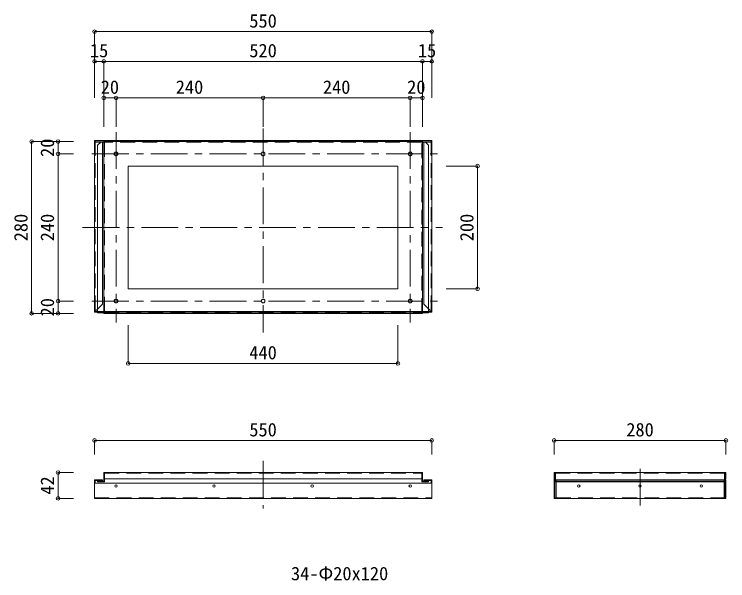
# Model space of a CAD drawing. Units: millimetres at full size. Extents: x -7455 to 7419, y -2549 to 3457.
# Drawn here: x -5308 to -4144, y 1882 to 2805 of the extents above; entities that cross this region are included whole.
import ezdxf
from ezdxf.enums import TextEntityAlignment as Align

# ---------------------------------------------------------------- set-up
doc = ezdxf.new("R2010")
doc.units = ezdxf.units.MM
doc.header["$LTSCALE"] = 12
doc.header["$PDMODE"] = 32
doc.header["$PDSIZE"] = 6
doc.linetypes.add('CHAIN1', pattern=[8, 5, -1, 1, -1])
doc.linetypes.add('DASHED2', pattern=[3, 2, -1])
for name, color, linetype, lineweight in [('0-0', 4, 'CHAIN1', 5), ('0-1_側面板', 7, 'Continuous', 5), ('0-8', 4, 'Continuous', 5)]:
    doc.layers.add(name, color=color, linetype=linetype, lineweight=lineweight)
doc.styles.add('ＭＳ 明朝', font='')
doc.styles.get('ＭＳ 明朝').set_extended_font_data('MS Mincho')

msp = doc.modelspace()

# ---------------------------------------------------------------- linework, layer by layer
at = {"layer": '0-0'}
for p, q in [((-4902.32, 2619.12), (-4902.32, 2286.75)), ((-5142.32, 2613.37), (-5142.32, 2302.85)), ((-4662.32, 2613.37), (-4662.32, 2302.85)), ((-5181.58, 2577.84), (-4609.84, 2577.84)), ((-5196.78, 2457.84), (-4609.84, 2457.84)), ((-5181.58, 2337.84), (-4609.84, 2337.84)), ((-4902.32, 2077.12), (-4902.32, 1999.7)), ((-4287.32, 2064.45), (-4287.32, 2003.86))]:
    msp.add_line(p, q, dxfattribs=at)
at = {"layer": '0-1_側面板'}
for p, q in [((-5177.32, 2599.84), (-5177.32, 2319.84)), ((-5177.32, 2599.84), (-4627.32, 2599.84)), ((-5177.32, 2598.84), (-4627.32, 2598.84)), ((-5177.32, 2596.84), (-5164.32, 2596.84)), ((-5176.32, 2596.84), (-5176.32, 2598.84)), ((-5167.32, 2596.84), (-5162.32, 2596.84)), ((-5164.32, 2596.84), (-5164.32, 2332.84)), ((-5162.32, 2597.84), (-5162.32, 2317.84)), ((-4642.32, 2596.84), (-4637.32, 2596.84)), ((-4627.32, 2596.84), (-4640.32, 2596.84)), ((-4640.32, 2596.84), (-4640.32, 2332.84)), ((-4637.32, 2596.84), (-4632.32, 2591.84)), ((-4628.32, 2598.84), (-4628.32, 2596.84)), ((-4627.32, 2599.84), (-4627.32, 2319.84)), ((-4632.32, 2591.84), (-4632.32, 2318.84)), ((-5174.32, 2322.84), (-5164.32, 2332.84)), ((-4630.32, 2322.84), (-4640.32, 2332.84)), ((-5177.32, 2322.84), (-5174.32, 2322.84)), ((-5177.32, 2320.84), (-4627.32, 2320.84)), ((-5177.32, 2319.84), (-4627.32, 2319.84)), ((-5176.32, 2322.84), (-5176.32, 2320.84)), ((-5162.32, 2318.84), (-5172.32, 2318.84)), ((-4642.32, 2317.84), (-5162.32, 2317.84)), ((-4632.32, 2318.84), (-4642.32, 2318.84)), ((-4627.32, 2322.84), (-4630.32, 2322.84)), ((-4628.32, 2320.84), (-4628.32, 2322.84)), ((-5162.32, 2058.21), (-4642.32, 2058.21)), ((-4643.32, 2057.21), (-4643.32, 2043.21)), ((-4642.32, 2058.21), (-4642.32, 2044.21)), ((-4427.32, 2043.21), (-4427.32, 2058.21)), ((-4147.32, 2058.21), (-4427.32, 2058.21)), ((-4426.32, 2043.21), (-4426.32, 2057.21)), ((-4149.32, 2057.21), (-4149.32, 2043.21)), ((-4148.32, 2057.21), (-4149.32, 2057.21)), ((-4148.32, 2048.21), (-4148.32, 2057.21)), ((-4147.32, 2058.21), (-4147.32, 2048.21)), ((-5177.32, 2046.21), (-5177.32, 2016.21)), ((-5164.32, 2046.21), (-5177.32, 2046.21)), ((-5177.32, 2041.21), (-4627.32, 2041.21)), ((-4643.32, 2048.21), (-5161.32, 2048.21)), ((-4627.32, 2016.21), (-4627.32, 2046.21)), ((-4427.32, 2046.21), (-4427.32, 2016.21)), ((-4427.32, 2043.21), (-4426.32, 2043.21)), ((-4149.32, 2044.21), (-4425.32, 2044.21)), ((-4149.32, 2043.21), (-4425.32, 2043.21)), ((-4148.32, 2048.21), (-4147.32, 2048.21)), ((-4147.32, 2046.21), (-4147.32, 2016.21)), ((-5177.32, 2016.21), (-4627.32, 2016.21)), ((-4147.32, 2016.21), (-4427.32, 2016.21))]:
    msp.add_line(p, q, dxfattribs=at)
at = {"layer": '0-1_側面板', "color": 6, "linetype": 'DASHED2', "lineweight": 13}
for p, q in [((-5176.32, 2322.84), (-5176.32, 2596.84)), ((-4628.32, 2322.84), (-4628.32, 2596.84)), ((-5161.32, 2057.21), (-4643.32, 2057.21)), ((-4149.32, 2057.21), (-4425.32, 2057.21)), ((-5177.32, 2017.21), (-4627.32, 2017.21)), ((-4424.32, 2017.21), (-4150.32, 2017.21))]:
    msp.add_line(p, q, dxfattribs=at)
at = {"layer": '0-1_側面板'}
for points in [[(-5172.32, 2318.84), (-5172.32, 2591.84), (-5167.32, 2596.84)], [(-5162.32, 2597.84), (-4642.32, 2597.84), (-4642.32, 2317.84)], [(-5162.32, 2058.21), (-5162.32, 2044.21), (-5172.32, 2044.21), (-5172.32, 2043.21), (-5161.32, 2043.21), (-5161.32, 2057.21)], [(-4426.32, 2057.21), (-4425.32, 2057.21), (-4425.32, 2043.21)], [(-5164.32, 2046.21), (-5164.32, 2045.21), (-5176.32, 2045.21), (-5176.32, 2041.21)], [(-4643.32, 2043.21), (-4632.32, 2043.21), (-4632.32, 2044.21), (-4642.32, 2044.21)], [(-4627.32, 2046.21), (-4640.32, 2046.21), (-4640.32, 2045.21), (-4628.32, 2045.21), (-4628.32, 2041.21)], [(-4427.32, 2046.21), (-4426.32, 2046.21), (-4426.32, 2017.21), (-4424.32, 2017.21), (-4424.32, 2046.21), (-4150.32, 2046.21)], [(-4147.32, 2046.21), (-4148.32, 2046.21), (-4148.32, 2017.21), (-4150.32, 2017.21), (-4150.32, 2046.21)]]:
    msp.add_lwpolyline(points, dxfattribs=at)
at = {"layer": '0-1_側面板', "color": 6, "linetype": 'DASHED2', "lineweight": 13}
for points in [[(-4643.32, 2596.84), (-5161.32, 2596.84), (-5161.32, 2318.84)], [(-5161.32, 2318.84), (-4643.32, 2318.84), (-4643.32, 2596.84)]]:
    msp.add_lwpolyline(points, dxfattribs=at)
at = {"layer": '0-1_側面板', "color": 6, "lineweight": 13}
for points in [[(-5139.32, 2577.84), (-5139.36, 2577.32), (-5139.5, 2576.81), (-5139.72, 2576.34), (-5140.02, 2575.91), (-5140.39, 2575.54), (-5140.82, 2575.24), (-5141.29, 2575.02), (-5141.79, 2574.89), (-5142.32, 2574.84), (-5142.84, 2574.89), (-5143.34, 2575.02), (-5143.82, 2575.24), (-5144.24, 2575.54), (-5144.61, 2575.91), (-5144.91, 2576.34), (-5145.13, 2576.81), (-5145.27, 2577.32), (-5145.32, 2577.84), (-5145.27, 2578.36), (-5145.13, 2578.87), (-5144.91, 2579.34), (-5144.61, 2579.77), (-5144.24, 2580.14), (-5143.82, 2580.44), (-5143.34, 2580.66), (-5142.84, 2580.79), (-5142.32, 2580.84), (-5141.79, 2580.79), (-5141.29, 2580.66), (-5140.82, 2580.44), (-5140.39, 2580.14), (-5140.02, 2579.77), (-5139.72, 2579.34), (-5139.5, 2578.87), (-5139.36, 2578.36)], [(-4899.32, 2577.84), (-4899.36, 2577.32), (-4899.5, 2576.81), (-4899.72, 2576.34), (-4900.02, 2575.91), (-4900.39, 2575.54), (-4900.82, 2575.24), (-4901.29, 2575.02), (-4901.79, 2574.89), (-4902.32, 2574.84), (-4902.84, 2574.89), (-4903.34, 2575.02), (-4903.82, 2575.24), (-4904.24, 2575.54), (-4904.61, 2575.91), (-4904.91, 2576.34), (-4905.13, 2576.81), (-4905.27, 2577.32), (-4905.32, 2577.84), (-4905.27, 2578.36), (-4905.13, 2578.87), (-4904.91, 2579.34), (-4904.61, 2579.77), (-4904.24, 2580.14), (-4903.82, 2580.44), (-4903.34, 2580.66), (-4902.84, 2580.79), (-4902.32, 2580.84), (-4901.79, 2580.79), (-4901.29, 2580.66), (-4900.82, 2580.44), (-4900.39, 2580.14), (-4900.02, 2579.77), (-4899.72, 2579.34), (-4899.5, 2578.87), (-4899.36, 2578.36)], [(-4659.32, 2577.84), (-4659.36, 2577.32), (-4659.5, 2576.81), (-4659.72, 2576.34), (-4660.02, 2575.91), (-4660.39, 2575.54), (-4660.82, 2575.24), (-4661.29, 2575.02), (-4661.79, 2574.89), (-4662.32, 2574.84), (-4662.84, 2574.89), (-4663.34, 2575.02), (-4663.82, 2575.24), (-4664.24, 2575.54), (-4664.61, 2575.91), (-4664.91, 2576.34), (-4665.13, 2576.81), (-4665.27, 2577.32), (-4665.32, 2577.84), (-4665.27, 2578.36), (-4665.13, 2578.87), (-4664.91, 2579.34), (-4664.61, 2579.77), (-4664.24, 2580.14), (-4663.82, 2580.44), (-4663.34, 2580.66), (-4662.84, 2580.79), (-4662.32, 2580.84), (-4661.79, 2580.79), (-4661.29, 2580.66), (-4660.82, 2580.44), (-4660.39, 2580.14), (-4660.02, 2579.77), (-4659.72, 2579.34), (-4659.5, 2578.87), (-4659.36, 2578.36)], [(-5139.32, 2337.84), (-5139.36, 2337.32), (-5139.5, 2336.81), (-5139.72, 2336.34), (-5140.02, 2335.91), (-5140.39, 2335.54), (-5140.82, 2335.24), (-5141.29, 2335.02), (-5141.79, 2334.89), (-5142.32, 2334.84), (-5142.84, 2334.89), (-5143.34, 2335.02), (-5143.82, 2335.24), (-5144.24, 2335.54), (-5144.61, 2335.91), (-5144.91, 2336.34), (-5145.13, 2336.81), (-5145.27, 2337.32), (-5145.32, 2337.84), (-5145.27, 2338.36), (-5145.13, 2338.87), (-5144.91, 2339.34), (-5144.61, 2339.77), (-5144.24, 2340.14), (-5143.82, 2340.44), (-5143.34, 2340.66), (-5142.84, 2340.79), (-5142.32, 2340.84), (-5141.79, 2340.79), (-5141.29, 2340.66), (-5140.82, 2340.44), (-5140.39, 2340.14), (-5140.02, 2339.77), (-5139.72, 2339.34), (-5139.5, 2338.87), (-5139.36, 2338.36)], [(-4899.32, 2337.84), (-4899.36, 2337.32), (-4899.5, 2336.81), (-4899.72, 2336.34), (-4900.02, 2335.91), (-4900.39, 2335.54), (-4900.82, 2335.24), (-4901.29, 2335.02), (-4901.79, 2334.89), (-4902.32, 2334.84), (-4902.84, 2334.89), (-4903.34, 2335.02), (-4903.82, 2335.24), (-4904.24, 2335.54), (-4904.61, 2335.91), (-4904.91, 2336.34), (-4905.13, 2336.81), (-4905.27, 2337.32), (-4905.32, 2337.84), (-4905.27, 2338.36), (-4905.13, 2338.87), (-4904.91, 2339.34), (-4904.61, 2339.77), (-4904.24, 2340.14), (-4903.82, 2340.44), (-4903.34, 2340.66), (-4902.84, 2340.79), (-4902.32, 2340.84), (-4901.79, 2340.79), (-4901.29, 2340.66), (-4900.82, 2340.44), (-4900.39, 2340.14), (-4900.02, 2339.77), (-4899.72, 2339.34), (-4899.5, 2338.87), (-4899.36, 2338.36)], [(-4659.32, 2337.84), (-4659.36, 2337.32), (-4659.5, 2336.81), (-4659.72, 2336.34), (-4660.02, 2335.91), (-4660.39, 2335.54), (-4660.82, 2335.24), (-4661.29, 2335.02), (-4661.79, 2334.89), (-4662.32, 2334.84), (-4662.84, 2334.89), (-4663.34, 2335.02), (-4663.82, 2335.24), (-4664.24, 2335.54), (-4664.61, 2335.91), (-4664.91, 2336.34), (-4665.13, 2336.81), (-4665.27, 2337.32), (-4665.32, 2337.84), (-4665.27, 2338.36), (-4665.13, 2338.87), (-4664.91, 2339.34), (-4664.61, 2339.77), (-4664.24, 2340.14), (-4663.82, 2340.44), (-4663.34, 2340.66), (-4662.84, 2340.79), (-4662.32, 2340.84), (-4661.79, 2340.79), (-4661.29, 2340.66), (-4660.82, 2340.44), (-4660.39, 2340.14), (-4660.02, 2339.77), (-4659.72, 2339.34), (-4659.5, 2338.87), (-4659.36, 2338.36)]]:
    msp.add_lwpolyline(points, close=True, dxfattribs=at)
at = {"layer": '0-1_側面板'}
msp.add_lwpolyline([(-4682.32, 2357.84), (-4682.32, 2557.84), (-5122.32, 2557.84), (-5122.32, 2357.84)], close=True, dxfattribs=at)
at = {"layer": '0-1_側面板', "color": 6, "lineweight": 13}
for centre in [(-5142.32, 2036.21), (-4982.32, 2036.21), (-4822.32, 2036.21), (-4662.32, 2036.21), (-4387.32, 2036.21), (-4287.32, 2036.21), (-4187.32, 2036.21)]:
    msp.add_circle(centre, 2, dxfattribs=at)
at = {"layer": '0-8'}
for p, q in [((-4627.32, 2777.1), (-5177.32, 2777.1)), ((-5177.32, 2777.1), (-5177.32, 2728.69)), ((-4627.32, 2777.1), (-4627.32, 2728.69)), ((-5177.32, 2728.69), (-5162.32, 2728.69)), ((-5177.32, 2728.69), (-5177.32, 2669.13)), ((-5162.32, 2728.69), (-5162.32, 2669.13)), ((-5162.32, 2728.69), (-4642.32, 2728.69)), ((-4642.32, 2728.69), (-4642.32, 2669.13)), ((-4642.32, 2728.69), (-4627.32, 2728.69)), ((-4627.32, 2728.69), (-4627.32, 2669.13)), ((-5162.32, 2669.13), (-5142.32, 2669.13)), ((-5162.32, 2669.13), (-5162.32, 2621.86)), ((-5142.32, 2669.13), (-5142.32, 2621.86)), ((-5142.32, 2669.13), (-4902.32, 2669.13)), ((-4902.32, 2669.13), (-4902.32, 2621.86)), ((-4902.32, 2669.13), (-4662.32, 2669.13)), ((-4662.32, 2669.13), (-4662.32, 2621.86)), ((-4662.32, 2669.13), (-4642.32, 2669.13)), ((-4642.32, 2669.13), (-4642.32, 2621.86)), ((-5279.96, 2597.84), (-5279.96, 2317.84)), ((-5279.96, 2597.84), (-5236.81, 2597.84)), ((-5236.81, 2597.84), (-5236.81, 2577.84)), ((-5236.81, 2597.84), (-5211.9, 2597.84)), ((-5236.81, 2577.84), (-5211.9, 2577.84)), ((-5236.81, 2577.84), (-5236.81, 2337.84)), ((-4552.46, 2557.84), (-4603.47, 2557.84)), ((-4552.46, 2557.84), (-4552.46, 2357.84)), ((-4552.46, 2357.84), (-4603.47, 2357.84)), ((-5236.81, 2337.84), (-5211.9, 2337.84)), ((-5236.81, 2337.84), (-5236.81, 2317.84)), ((-5279.96, 2317.84), (-5236.81, 2317.84)), ((-5236.81, 2317.84), (-5211.9, 2317.84)), ((-5122.32, 2236.23), (-5122.32, 2298.7)), ((-4682.32, 2236.23), (-4682.32, 2298.7)), ((-5122.32, 2236.23), (-4682.32, 2236.23)), ((-5177.32, 2110.6), (-4627.32, 2110.6)), ((-5177.32, 2110.6), (-5177.32, 2087.58)), ((-4627.32, 2110.6), (-4627.32, 2087.58)), ((-4427.32, 2110.6), (-4427.32, 2087.58)), ((-4427.32, 2110.6), (-4147.32, 2110.6)), ((-4147.32, 2110.6), (-4147.32, 2087.58)), ((-5236.81, 2058.21), (-5236.81, 2016.21)), ((-5236.81, 2058.21), (-5211.9, 2058.21)), ((-5236.81, 2016.21), (-5211.9, 2016.21))]:
    msp.add_line(p, q, dxfattribs=at)
for p in [(-5177.32, 2777.1), (-4627.32, 2777.1), (-5177.32, 2728.69), (-5162.32, 2728.69), (-4642.32, 2728.69), (-4627.32, 2728.69), (-5162.32, 2669.13), (-5142.32, 2669.13), (-4902.32, 2669.13), (-4662.32, 2669.13), (-4642.32, 2669.13), (-5279.96, 2597.84), (-5236.81, 2597.84), (-5236.81, 2577.84), (-4552.46, 2557.84), (-4552.46, 2357.84), (-5236.81, 2337.84), (-5279.96, 2317.84), (-5236.81, 2317.84), (-5122.32, 2236.23), (-4682.32, 2236.23), (-5177.32, 2110.6), (-4627.32, 2110.6), (-4427.32, 2110.6), (-4147.32, 2110.6), (-5236.81, 2058.21), (-5236.81, 2016.21)]:
    msp.add_point(p, dxfattribs=at)

# ---------------------------------------------------------------- texts
at = {"layer": '0-8', "color": 7, "style": 'ＭＳ 明朝'}
for s, p in [('550', (-4924.82, 2777.1)), ('15', (-5184.82, 2728.69)), ('520', (-4924.82, 2728.69)), ('15', (-4649.82, 2728.69)), ('20', (-5167.32, 2669.13)), ('240', (-5044.82, 2669.13)), ('240', (-4804.82, 2669.13)), ('20', (-4667.32, 2669.13)), ('440', (-4924.82, 2236.23)), ('550', (-4924.82, 2110.6)), ('280', (-4309.82, 2110.6)), ('34-Φ20x120', (-4856.84, 1876.02))]:
    msp.add_text(s, height=21.99, dxfattribs=at).set_placement(p, align=Align.BOTTOM_LEFT)
for s, p in [('20', (-5236.81, 2572.84)), ('280', (-5279.96, 2435.34)), ('240', (-5236.81, 2435.34)), ('200', (-4552.46, 2435.34)), ('20', (-5236.81, 2312.84)), ('42', (-5236.81, 2022.21))]:
    msp.add_text(s, height=21.99, rotation=90, dxfattribs=at).set_placement(p, align=Align.BOTTOM_LEFT)

doc.saveas('drawing.dxf')
